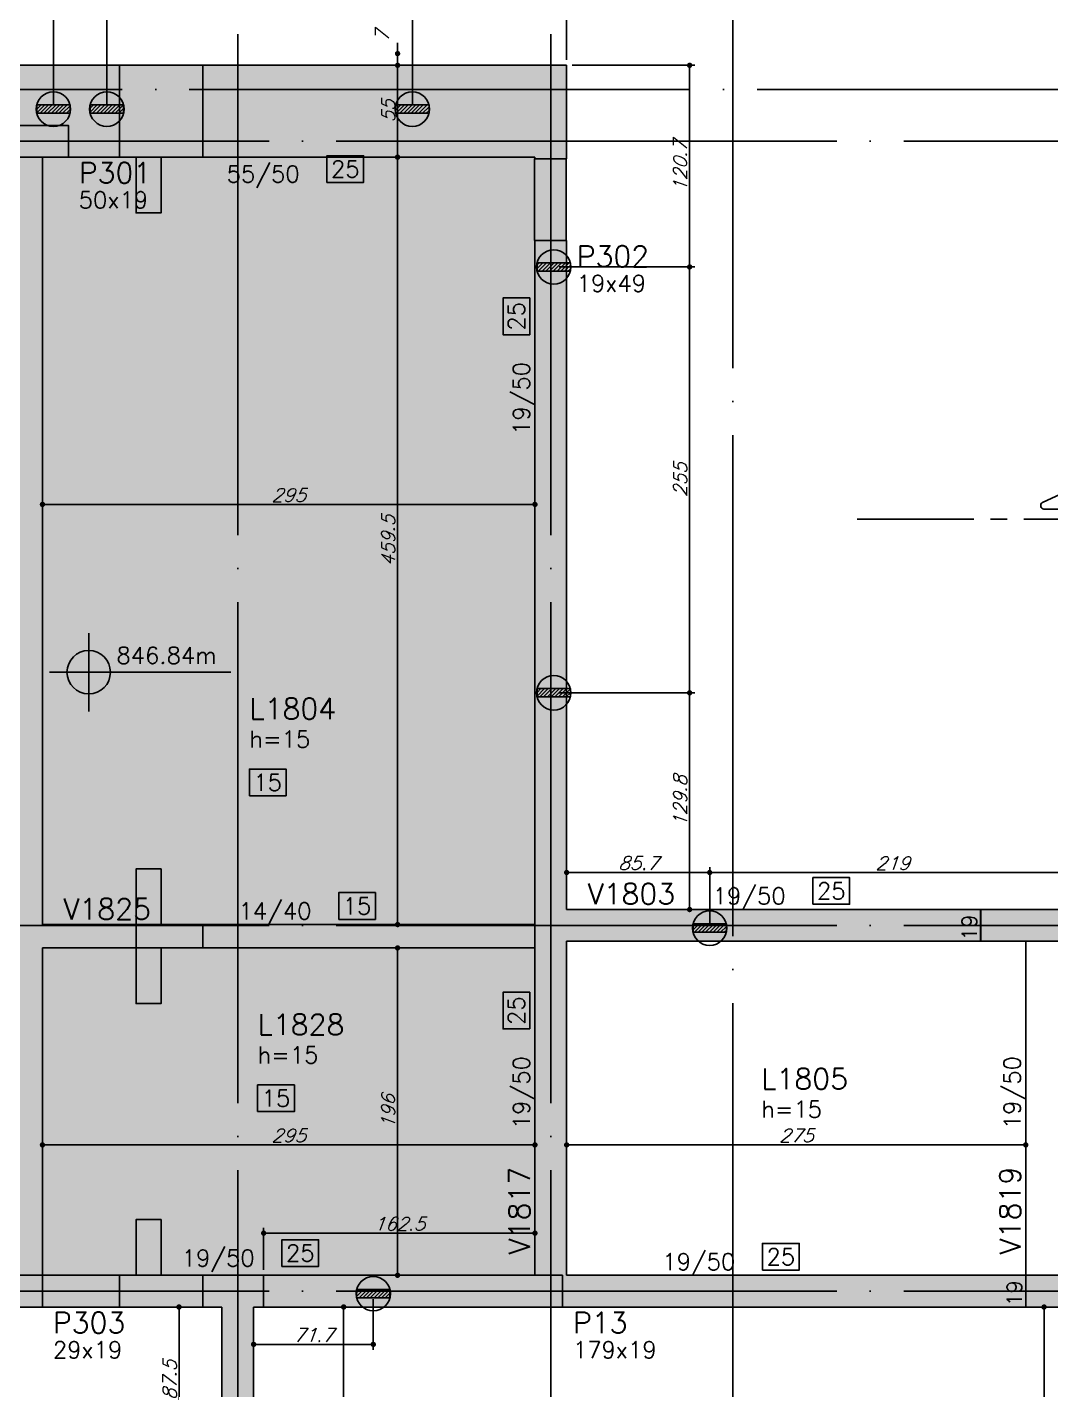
# Model space of a CAD drawing. Header units: millimetres. Extents: x -2404 to 6316, y -1750 to 2455.
# Drawn here: x -632 to -19, y 596 to 1412 of the extents above; entities that cross this region are included whole.
import ezdxf
from ezdxf.enums import TextEntityAlignment as Align

# ---------------------------------------------------------------- set-up
doc = ezdxf.new("R2010")
doc.units = ezdxf.units.MM
doc.header["$LTSCALE"] = 50
doc.linetypes.add('EIXO', pattern=[6.8, 6, -0.4, 0, -0.4])
for name, color, linetype in [('242', 3, 'Continuous'), ('F-ARM', 6, 'Continuous'), ('F-CORTE', 4, 'Continuous'), ('F-CORTE-INDICAÇÃO', 4, 'Continuous'), ('F-COTAS', 106, 'Continuous'), ('F-COTAS ANCORAGEM', 106, 'Continuous'), ('F-DESNIVEL-1', 254, 'Continuous'), ('F-EIXO', 12, 'EIXO'), ('F-LAJES-DIM', 2, 'Continuous'), ('F-LAJES-NOME', 4, 'Continuous'), ('F-NÍVEL-PLANTA', 2, 'Continuous'), ('F-PILARES-DIM', 172, 'Continuous'), ('F-PILARES-M', 170, 'Continuous'), ('F-PILARES-NOME', 170, 'Continuous'), ('F-SOLIDO-CORTE', 71, 'Continuous'), ('F-TEXTO', 6, 'Continuous'), ('F-VIGAS', 3, 'Continuous'), ('F-VIGAS-DIM', 2, 'Continuous'), ('F-VIGAS-NOME', 4, 'Continuous')]:
    doc.layers.add(name, color=color, linetype=linetype)
doc.layers.add('F-DESNIVEL-2', color=7, linetype='Continuous', true_color=0xffd1e8)
doc.styles.add('CP-TEXT-INCL', font='romans.shx', dxfattribs={"oblique": 20})
doc.styles.add('MCP', font='romans.shx')
doc.styles.add('ROMANS', font='romans.shx')
doc.dimstyles.new('CP-COTAS-50', dxfattribs={"dimscale": 0.64, "dimtxt": 12.5, "dimasz": 5, "dimexe": 5, "dimexo": 5, "dimgap": 2.5, "dimtad": 1, "dimdec": 1, "dimdsep": 46, "dimtxsty": 'CP-TEXT-INCL', "dimblk1": 'DOT', "dimblk2": 'DOT', "dimsah": 1, "dimcen": 9, "dimclrd": 256, "dimclre": 256, "dimclrt": 256, "dimadec": 0, "dimazin": 0, "dimtfac": 1, "dimtdec": 1, "dimtmove": 2, "dimatfit": 3, "dimldrblk": 'DOT', "dimfxl": 0, "dimtolj": 1, "dimarcsym": 0})

# ---------------------------------------------------------------- blocks, each defined once
blk = doc.blocks.new('*U16')
at = {"layer": 'F-EIXO'}
blk.add_line((0, 0), (4857.5, 0), dxfattribs=at)
at = {"layer": 'F-TEXTO', "style": 'ROMANS'}
blk.add_attdef('EIXO', text='', height=17.5, dxfattribs=at).set_placement((-28.21, 0), align=Align.MIDDLE_CENTER)
blk = doc.blocks.new('*U17')
at = {"layer": 'F-EIXO'}
blk.add_line((0, 0), (4945.5, 0), dxfattribs=at)
at = {"layer": 'F-TEXTO', "style": 'ROMANS'}
blk.add_attdef('EIXO', text='', height=17.5, dxfattribs=at).set_placement((-28.21, 0), align=Align.MIDDLE_CENTER)
blk = doc.blocks.new('*U18')
at = {"layer": 'F-EIXO'}
blk.add_line((0, 0), (0, -2479.78), dxfattribs=at)
at = {"layer": 'F-TEXTO', "style": 'ROMANS'}
blk.add_attdef('EIXO', text='', height=17.5, rotation=360, dxfattribs=at).set_placement((0, 28.21), align=Align.MIDDLE_CENTER)
blk = doc.blocks.new('*U20')
at = {"layer": 'F-EIXO'}
blk.add_line((0, 0), (0, -2579.78), dxfattribs=at)
at = {"layer": 'F-TEXTO', "style": 'ROMANS'}
blk.add_attdef('EIXO', text='', height=17.5, rotation=360, dxfattribs=at).set_placement((0, 28.21), align=Align.MIDDLE_CENTER)
blk = doc.blocks.new('*U12')
at = {"layer": 'F-LAJES-DIM', "color": 1}
blk.add_lwpolyline([(0, 0), (22, 0), (22, 16), (0, 16)], close=True, dxfattribs=at)
at = {"layer": 'F-LAJES-DIM', "style": 'MCP'}
blk.add_attdef('DIM', text='', height=10, dxfattribs=at).set_placement((11, 8), align=Align.MIDDLE_CENTER)
blk = doc.blocks.new('*U5')
at = {"layer": 'F-VIGAS-DIM', "color": 1}
blk.add_lwpolyline([(0, 0), (22, 0), (22, 16), (0, 16)], close=True, dxfattribs=at)
at = {"layer": 'F-VIGAS-DIM', "style": 'MCP'}
blk.add_attdef('DIM', text='', height=10, dxfattribs=at).set_placement((11, 8), align=Align.MIDDLE_CENTER)
blk = doc.blocks.new('Nível - Planta')
at = {"layer": 'F-NÍVEL-PLANTA'}
h = blk.add_hatch(color=71, dxfattribs=at)
h.paths.add_polyline_path([(0, 0), (0, 0.26, 0.414214), (-0.26, 0)])
h.paths.add_polyline_path([(0.26, 0), (0, 0), (0, -0.26, 0.414214)])
for p, q in [((0, -0.469), (0, 0.469)), ((-0.469, 0), (1.704, 0))]:
    blk.add_line(p, q, dxfattribs=at)
blk.add_circle((0, 0), 0.26, dxfattribs=at)
at = {"layer": 'F-TEXTO', "color": 3, "style": 'MCP'}
blk.add_attdef('NÍVEL', (0.333, 0.102), '', height=0.2, dxfattribs=at)
blk = doc.blocks.new('*U8')
at = {"layer": 'F-CORTE-INDICAÇÃO'}
for p, q in [((70, 0), (0, 0)), ((80, 0), (90, 0)), ((100, 0), (170, 0))]:
    blk.add_line(p, q, dxfattribs=at)
blk.add_lwpolyline([(112, 6, -0.802585), (111.15, 9.81), (140, 23.26), (168.85, 9.81, -0.802585), (168, 6)], format="xyb", close=True, dxfattribs=at)
at = {"layer": 'F-CORTE-INDICAÇÃO', "style": 'ROMANS'}
blk.add_attdef('CORTE', text='', height=15, dxfattribs=at).set_placement((140, 35.76), align=Align.MIDDLE_CENTER)
at = {"layer": 'F-CORTE-INDICAÇÃO', "color": 2, "style": 'ROMANS'}
blk.add_attdef('FOLHA', text='', height=12, dxfattribs=at).set_placement((140, -10), align=Align.MIDDLE_CENTER)
blk = doc.blocks.new('_DOT')
at = {"color": 0, "linetype": 'ByBlock'}
blk.add_line((-0.5, 0), (-1, 0), dxfattribs=at)
at = {"color": 0, "linetype": 'ByBlock', "const_width": 0.5}
blk.add_lwpolyline([(-0.25, 0, 1), (0.25, 0, 1)], format="xyb", close=True, dxfattribs=at)
blk = doc.blocks.new('*D74')
at = {"layer": 'DEFPOINTS', "color": 0, "transparency": 16777216}
for p in [(-623, 742.56), (-328, 742.56), (-328, 742.56)]:
    blk.add_point(p, dxfattribs=at)
at = {"layer": 'F-COTAS', "lineweight": -2, "transparency": 16777216}
blk.add_line((-619.8, 742.56), (-331.2, 742.56), dxfattribs=at)
at = {"layer": 'F-COTAS', "lineweight": -2, "transparency": 16777216, "xscale": 3.2, "yscale": 3.2, "zscale": 3.2, "rotation": 180}
blk.add_blockref('_DOT', (-623, 742.56), dxfattribs=at)
at = {"layer": 'F-COTAS', "lineweight": -2, "transparency": 16777216, "xscale": 3.2, "yscale": 3.2, "zscale": 3.2}
blk.add_blockref('_DOT', (-328, 742.56), dxfattribs=at)
at = {"layer": 'F-COTAS', "transparency": 16777216, "insert": (-475.5, 748.16), "char_height": 8, "attachment_point": 5, "style": 'CP-TEXT-INCL'}
blk.add_mtext('\\A1;295', dxfattribs=at)
blk = doc.blocks.new('*D75')
at = {"layer": 'DEFPOINTS', "color": 0, "transparency": 16777216}
for p in [(-309, 742.56), (-34, 742.56), (-34, 742.56)]:
    blk.add_point(p, dxfattribs=at)
at = {"layer": 'F-COTAS', "lineweight": -2, "transparency": 16777216}
blk.add_line((-305.8, 742.56), (-37.2, 742.56), dxfattribs=at)
at = {"layer": 'F-COTAS', "lineweight": -2, "transparency": 16777216, "xscale": 3.2, "yscale": 3.2, "zscale": 3.2, "rotation": 180}
blk.add_blockref('_DOT', (-309, 742.56), dxfattribs=at)
at = {"layer": 'F-COTAS', "lineweight": -2, "transparency": 16777216, "xscale": 3.2, "yscale": 3.2, "zscale": 3.2}
blk.add_blockref('_DOT', (-34, 742.56), dxfattribs=at)
at = {"layer": 'F-COTAS', "transparency": 16777216, "insert": (-171.5, 748.16), "char_height": 8, "attachment_point": 5, "style": 'CP-TEXT-INCL'}
blk.add_mtext('\\A1;275', dxfattribs=at)
blk = doc.blocks.new('*D81')
at = {"layer": 'DEFPOINTS', "color": 0, "transparency": 16777216}
for p in [(-623, 1126.09), (-328, 1126.09), (-328, 1126.09)]:
    blk.add_point(p, dxfattribs=at)
at = {"layer": 'F-COTAS', "lineweight": -2, "transparency": 16777216}
blk.add_line((-619.8, 1126.09), (-331.2, 1126.09), dxfattribs=at)
at = {"layer": 'F-COTAS', "lineweight": -2, "transparency": 16777216, "xscale": 3.2, "yscale": 3.2, "zscale": 3.2, "rotation": 180}
blk.add_blockref('_DOT', (-623, 1126.09), dxfattribs=at)
at = {"layer": 'F-COTAS', "lineweight": -2, "transparency": 16777216, "xscale": 3.2, "yscale": 3.2, "zscale": 3.2}
blk.add_blockref('_DOT', (-328, 1126.09), dxfattribs=at)
at = {"layer": 'F-COTAS', "transparency": 16777216, "insert": (-475.5, 1131.69), "char_height": 8, "attachment_point": 5, "style": 'CP-TEXT-INCL'}
blk.add_mtext('\\A1;295', dxfattribs=at)
blk = doc.blocks.new('*D82')
at = {"layer": 'DEFPOINTS', "color": 0, "transparency": 16777216}
for p in [(-410.28, 860.5), (-410.28, 860.5), (-410.28, 664.5)]:
    blk.add_point(p, dxfattribs=at)
at = {"layer": 'F-COTAS', "lineweight": -2, "transparency": 16777216}
blk.add_line((-410.28, 667.7), (-410.28, 857.3), dxfattribs=at)
at = {"layer": 'F-COTAS', "lineweight": -2, "transparency": 16777216, "xscale": 3.2, "yscale": 3.2, "zscale": 3.2}
for p, rotation in [((-410.28, 860.5), 90), ((-410.28, 664.5), 270)]:
    blk.add_blockref('_DOT', p, dxfattribs=dict(at, rotation=rotation))
at = {"layer": 'F-COTAS', "transparency": 16777216, "insert": (-415.88, 762.5), "char_height": 8, "attachment_point": 5, "rotation": 90, "style": 'CP-TEXT-INCL'}
blk.add_mtext('\\A1;196', dxfattribs=at)
blk = doc.blocks.new('*D83')
at = {"layer": 'DEFPOINTS', "color": 0, "transparency": 16777216}
for p in [(-410.28, 1334), (-410.28, 1334), (-410.28, 874.5)]:
    blk.add_point(p, dxfattribs=at)
at = {"layer": 'F-COTAS', "lineweight": -2, "transparency": 16777216}
blk.add_line((-410.28, 877.7), (-410.28, 1330.8), dxfattribs=at)
at = {"layer": 'F-COTAS', "lineweight": -2, "transparency": 16777216, "xscale": 3.2, "yscale": 3.2, "zscale": 3.2}
for p, rotation in [((-410.28, 1334), 90), ((-410.28, 874.5), 270)]:
    blk.add_blockref('_DOT', p, dxfattribs=dict(at, rotation=rotation))
at = {"layer": 'F-COTAS', "transparency": 16777216, "insert": (-415.88, 1104.25), "char_height": 8, "attachment_point": 5, "rotation": 90, "style": 'CP-TEXT-INCL'}
blk.add_mtext('\\A1;459.5', dxfattribs=at)
blk = doc.blocks.new('*D84')
at = {"layer": 'DEFPOINTS', "color": 0, "transparency": 16777216}
for p in [(-410.28, 1389), (-410.28, 1389), (-410.28, 1334)]:
    blk.add_point(p, dxfattribs=at)
at = {"layer": 'F-COTAS', "lineweight": -2, "transparency": 16777216}
blk.add_line((-410.28, 1337.2), (-410.28, 1385.8), dxfattribs=at)
at = {"layer": 'F-COTAS', "lineweight": -2, "transparency": 16777216, "xscale": 3.2, "yscale": 3.2, "zscale": 3.2}
for p, rotation in [((-410.28, 1389), 90), ((-410.28, 1334), 270)]:
    blk.add_blockref('_DOT', p, dxfattribs=dict(at, rotation=rotation))
at = {"layer": 'F-COTAS', "transparency": 16777216, "insert": (-415.88, 1361.5), "char_height": 8, "attachment_point": 5, "rotation": 90, "style": 'CP-TEXT-INCL'}
blk.add_mtext('\\A1;55', dxfattribs=at)
blk = doc.blocks.new('*D85')
at = {"layer": 'DEFPOINTS', "color": 0, "transparency": 16777216}
for p in [(-410.28, 1396), (-410.28, 1396), (-410.28, 1389)]:
    blk.add_point(p, dxfattribs=at)
at = {"layer": 'F-COTAS', "lineweight": -2, "transparency": 16777216}
for p, q in [((-410.28, 1399.2), (-410.28, 1402.4)), ((-410.28, 1389), (-410.28, 1396)), ((-410.28, 1385.8), (-410.28, 1382.6))]:
    blk.add_line(p, q, dxfattribs=at)
at = {"layer": 'F-COTAS', "lineweight": -2, "transparency": 16777216, "xscale": 3.2, "yscale": 3.2, "zscale": 3.2}
for p, rotation in [((-410.28, 1396), 270), ((-410.28, 1389), 90)]:
    blk.add_blockref('_DOT', p, dxfattribs=dict(at, rotation=rotation))
at = {"layer": 'F-COTAS', "transparency": 16777216, "insert": (-419.52, 1406.46), "char_height": 8, "attachment_point": 5, "rotation": 90, "style": 'CP-TEXT-INCL'}
blk.add_mtext('\\A1;7', dxfattribs=at)
blk = doc.blocks.new('*D132')
at = {"layer": 'DEFPOINTS', "color": 0, "transparency": 16777216}
for p in [(-23.04, 645.5), (-23.04, 645.5), (-23.04, 493.5)]:
    blk.add_point(p, dxfattribs=at)
at = {"layer": 'F-COTAS', "lineweight": -2, "transparency": 16777216}
blk.add_line((-23.04, 496.7), (-23.04, 642.3), dxfattribs=at)
at = {"layer": 'F-COTAS', "lineweight": -2, "transparency": 16777216, "xscale": 3.2, "yscale": 3.2, "zscale": 3.2}
for p, rotation in [((-23.04, 645.5), 90), ((-23.04, 493.5), 270)]:
    blk.add_blockref('_DOT', p, dxfattribs=dict(at, rotation=rotation))
at = {"layer": 'F-COTAS', "transparency": 16777216, "insert": (-28.64, 569.5), "char_height": 8, "attachment_point": 5, "rotation": 90, "style": 'CP-TEXT-INCL'}
blk.add_mtext('\\A1;152', dxfattribs=at)
blk = doc.blocks.new('*D138')
at = {"layer": 'DEFPOINTS', "color": 0, "transparency": 16777216}
for p in [(2835, 864.5), (-1650, -579), (2835, -715.16)]:
    blk.add_point(p, dxfattribs=at)
at = {"layer": 'F-COTAS', "lineweight": -2, "transparency": 16777216}
for p, q in [((2835, 861.3), (2835, -718.36)), ((-1650, -582.2), (-1650, -718.36)), ((-1646.8, -715.16), (2831.8, -715.16))]:
    blk.add_line(p, q, dxfattribs=at)
at = {"layer": 'F-COTAS', "lineweight": -2, "transparency": 16777216, "xscale": 3.2, "yscale": 3.2, "zscale": 3.2, "rotation": 180}
blk.add_blockref('_DOT', (-1650, -715.16), dxfattribs=at)
at = {"layer": 'F-COTAS', "lineweight": -2, "transparency": 16777216, "xscale": 3.2, "yscale": 3.2, "zscale": 3.2}
blk.add_blockref('_DOT', (2835, -715.16), dxfattribs=at)
at = {"layer": 'F-COTAS', "transparency": 16777216, "insert": (592.5, -709.56), "char_height": 8, "attachment_point": 5, "style": 'CP-TEXT-INCL'}
blk.add_mtext('\\A1;4485', dxfattribs=at)
blk = doc.blocks.new('*D181')
at = {"layer": 'DEFPOINTS', "color": 0, "transparency": 16777216}
for p in [(-893.5, 1738.65), (2835, 1624.5), (-893.5, 1389)]:
    blk.add_point(p, dxfattribs=at)
at = {"layer": 'F-COTAS', "lineweight": -2, "transparency": 16777216}
for p, q in [((-893.5, 1392.2), (-893.5, 1741.85)), ((2831.8, 1738.65), (-890.3, 1738.65)), ((2835, 1627.7), (2835, 1741.85))]:
    blk.add_line(p, q, dxfattribs=at)
at = {"layer": 'F-COTAS', "lineweight": -2, "transparency": 16777216, "xscale": 3.2, "yscale": 3.2, "zscale": 3.2, "rotation": 180}
blk.add_blockref('_DOT', (-893.5, 1738.65), dxfattribs=at)
at = {"layer": 'F-COTAS', "lineweight": -2, "transparency": 16777216, "xscale": 3.2, "yscale": 3.2, "zscale": 3.2}
blk.add_blockref('_DOT', (2835, 1738.65), dxfattribs=at)
at = {"layer": 'F-COTAS', "transparency": 16777216, "insert": (970.75, 1744.25), "char_height": 8, "attachment_point": 5, "style": 'CP-TEXT-INCL'}
blk.add_mtext('\\A1;3728.5', dxfattribs=at)
blk = doc.blocks.new('*D241')
at = {"layer": 'DEFPOINTS', "color": 0, "transparency": 16777216}
for p in [(-328, 689.72), (-328, 678.94), (-490.5, 664.5)]:
    blk.add_point(p, dxfattribs=at)
at = {"layer": 'F-COTAS', "lineweight": -2, "transparency": 16777216}
for p, q in [((-490.5, 667.7), (-490.5, 692.92)), ((-487.3, 689.72), (-331.2, 689.72)), ((-328, 682.14), (-328, 692.92))]:
    blk.add_line(p, q, dxfattribs=at)
at = {"layer": 'F-COTAS', "lineweight": -2, "transparency": 16777216, "xscale": 3.2, "yscale": 3.2, "zscale": 3.2, "rotation": 180}
blk.add_blockref('_DOT', (-490.5, 689.72), dxfattribs=at)
at = {"layer": 'F-COTAS', "lineweight": -2, "transparency": 16777216, "xscale": 3.2, "yscale": 3.2, "zscale": 3.2}
blk.add_blockref('_DOT', (-328, 689.72), dxfattribs=at)
at = {"layer": 'F-COTAS', "transparency": 16777216, "insert": (-409.25, 695.32), "char_height": 8, "attachment_point": 5, "style": 'CP-TEXT-INCL'}
blk.add_mtext('\\A1;162.5', dxfattribs=at)
blk = doc.blocks.new('*D266')
at = {"layer": 'DEFPOINTS', "color": 0, "transparency": 16777216}
for p in [(-444.05, 645.5), (-442.58, 645.5), (-444.05, 213.5)]:
    blk.add_point(p, dxfattribs=at)
at = {"layer": 'F-COTAS', "lineweight": -2, "transparency": 16777216}
for p, q in [((-440.85, 645.5), (-439.38, 645.5)), ((-442.58, 216.7), (-442.58, 642.3)), ((-440.85, 213.5), (-439.38, 213.5))]:
    blk.add_line(p, q, dxfattribs=at)
at = {"layer": 'F-COTAS', "lineweight": -2, "transparency": 16777216, "xscale": 3.2, "yscale": 3.2, "zscale": 3.2}
for p, rotation in [((-442.58, 645.5), 90), ((-442.58, 213.5), 270)]:
    blk.add_blockref('_DOT', p, dxfattribs=dict(at, rotation=rotation))
at = {"layer": 'F-COTAS', "transparency": 16777216, "insert": (-448.18, 429.5), "char_height": 8, "attachment_point": 5, "rotation": 90, "style": 'CP-TEXT-INCL'}
blk.add_mtext('\\A1;432', dxfattribs=at)
blk = doc.blocks.new('PONTO ANCORAGEM_EST')
at = {"layer": 'F-ARM'}
h = blk.add_hatch(dxfattribs=at)
h.set_pattern_fill('ANSI31', color=2, scale=0.5)
h.paths.add_polyline_path([(-1159.55, 5937.09), (-1179.55, 5937.09), (-1179.55, 5932.09), (-1159.55, 5932.09)])
at = {"layer": 'F-ARM', "color": 3, "elevation": 0}
blk.add_lwpolyline([(-1179.55, 5932.09), (-1159.55, 5932.09), (-1159.55, 5937.09), (-1179.55, 5937.09)], close=True, dxfattribs=at)
at = {"layer": 'F-ARM', "color": 3}
blk.add_circle((-1169.55, 5934.59, 0), 10.31, dxfattribs=at)
blk = doc.blocks.new('*D336')
at = {"layer": 'DEFPOINTS', "color": 0, "transparency": 16777216}
for p in [(-223.32, 905.66), (-223.32, 872.36), (-4.32, 872.36)]:
    blk.add_point(p, dxfattribs=at)
at = {"layer": 'F-COTAS ANCORAGEM', "lineweight": -2, "transparency": 16777216}
for p, q in [((-223.32, 875.56), (-223.32, 908.86)), ((-7.52, 905.66), (-220.12, 905.66)), ((-4.32, 875.56), (-4.32, 908.86))]:
    blk.add_line(p, q, dxfattribs=at)
at = {"layer": 'F-COTAS ANCORAGEM', "lineweight": -2, "transparency": 16777216, "xscale": 3.2, "yscale": 3.2, "zscale": 3.2, "rotation": 180}
blk.add_blockref('_DOT', (-223.32, 905.66), dxfattribs=at)
at = {"layer": 'F-COTAS ANCORAGEM', "lineweight": -2, "transparency": 16777216, "xscale": 3.2, "yscale": 3.2, "zscale": 3.2}
blk.add_blockref('_DOT', (-4.32, 905.66), dxfattribs=at)
at = {"layer": 'F-COTAS ANCORAGEM', "transparency": 16777216, "insert": (-113.82, 911.26), "char_height": 8, "attachment_point": 5, "style": 'CP-TEXT-INCL'}
blk.add_mtext('\\A1;219', dxfattribs=at)
blk = doc.blocks.new('*D337')
at = {"layer": 'DEFPOINTS', "color": 0, "transparency": 16777216}
for p in [(-309, 910.58), (-309, 905.66), (-223.32, 872.36)]:
    blk.add_point(p, dxfattribs=at)
at = {"layer": 'F-COTAS ANCORAGEM', "lineweight": -2, "transparency": 16777216}
for p, q in [((-309, 907.38), (-309, 902.46)), ((-226.52, 905.66), (-305.8, 905.66)), ((-223.32, 875.56), (-223.32, 908.86))]:
    blk.add_line(p, q, dxfattribs=at)
at = {"layer": 'F-COTAS ANCORAGEM', "lineweight": -2, "transparency": 16777216, "xscale": 3.2, "yscale": 3.2, "zscale": 3.2, "rotation": 180}
blk.add_blockref('_DOT', (-309, 905.66), dxfattribs=at)
at = {"layer": 'F-COTAS ANCORAGEM', "lineweight": -2, "transparency": 16777216, "xscale": 3.2, "yscale": 3.2, "zscale": 3.2}
blk.add_blockref('_DOT', (-223.32, 905.66), dxfattribs=at)
at = {"layer": 'F-COTAS ANCORAGEM', "transparency": 16777216, "insert": (-266.16, 911.26), "char_height": 8, "attachment_point": 5, "style": 'CP-TEXT-INCL'}
blk.add_mtext('\\A1;85.7', dxfattribs=at)
blk = doc.blocks.new('*D338')
at = {"layer": 'DEFPOINTS', "color": 0, "transparency": 16777216}
for p in [(-316.76, 1013.27), (-235.34, 1013.27), (-299.09, 883.5)]:
    blk.add_point(p, dxfattribs=at)
at = {"layer": 'F-COTAS ANCORAGEM', "lineweight": -2, "transparency": 16777216}
for p, q in [((-313.56, 1013.27), (-232.14, 1013.27)), ((-235.34, 886.7), (-235.34, 1010.07)), ((-295.89, 883.5), (-232.14, 883.5))]:
    blk.add_line(p, q, dxfattribs=at)
at = {"layer": 'F-COTAS ANCORAGEM', "lineweight": -2, "transparency": 16777216, "xscale": 3.2, "yscale": 3.2, "zscale": 3.2}
for p, rotation in [((-235.34, 1013.27), 90), ((-235.34, 883.5), 270)]:
    blk.add_blockref('_DOT', p, dxfattribs=dict(at, rotation=rotation))
at = {"layer": 'F-COTAS ANCORAGEM', "transparency": 16777216, "insert": (-240.94, 948.39), "char_height": 8, "attachment_point": 5, "rotation": 90, "style": 'CP-TEXT-INCL'}
blk.add_mtext('\\A1;129.8', dxfattribs=at)
blk = doc.blocks.new('*D339')
at = {"layer": 'DEFPOINTS', "color": 0, "transparency": 16777216}
for p in [(-316.76, 1268.27), (-235.34, 1268.27), (-316.76, 1013.27)]:
    blk.add_point(p, dxfattribs=at)
at = {"layer": 'F-COTAS ANCORAGEM', "lineweight": -2, "transparency": 16777216}
for p, q in [((-313.56, 1268.27), (-232.14, 1268.27)), ((-235.34, 1016.47), (-235.34, 1265.07)), ((-313.56, 1013.27), (-232.14, 1013.27))]:
    blk.add_line(p, q, dxfattribs=at)
at = {"layer": 'F-COTAS ANCORAGEM', "lineweight": -2, "transparency": 16777216, "xscale": 3.2, "yscale": 3.2, "zscale": 3.2}
for p, rotation in [((-235.34, 1268.27), 90), ((-235.34, 1013.27), 270)]:
    blk.add_blockref('_DOT', p, dxfattribs=dict(at, rotation=rotation))
at = {"layer": 'F-COTAS ANCORAGEM', "transparency": 16777216, "insert": (-240.94, 1140.77), "char_height": 8, "attachment_point": 5, "rotation": 90, "style": 'CP-TEXT-INCL'}
blk.add_mtext('\\A1;255', dxfattribs=at)
blk = doc.blocks.new('*D340')
at = {"layer": 'DEFPOINTS', "color": 0, "transparency": 16777216}
for p in [(-309, 1389), (-235.34, 1389), (-316.76, 1268.27)]:
    blk.add_point(p, dxfattribs=at)
at = {"layer": 'F-COTAS ANCORAGEM', "lineweight": -2, "transparency": 16777216}
for p, q in [((-305.8, 1389), (-232.14, 1389)), ((-235.34, 1271.47), (-235.34, 1385.8)), ((-313.56, 1268.27), (-232.14, 1268.27))]:
    blk.add_line(p, q, dxfattribs=at)
at = {"layer": 'F-COTAS ANCORAGEM', "lineweight": -2, "transparency": 16777216, "xscale": 3.2, "yscale": 3.2, "zscale": 3.2}
for p, rotation in [((-235.34, 1389), 90), ((-235.34, 1268.27), 270)]:
    blk.add_blockref('_DOT', p, dxfattribs=dict(at, rotation=rotation))
at = {"layer": 'F-COTAS ANCORAGEM', "transparency": 16777216, "insert": (-240.94, 1328.64), "char_height": 8, "attachment_point": 5, "rotation": 90, "style": 'CP-TEXT-INCL'}
blk.add_mtext('\\A1;120.7', dxfattribs=at)
blk = doc.blocks.new('*D341')
at = {"layer": 'DEFPOINTS', "color": 0, "transparency": 16777216}
for p in [(-401.43, 1444.43), (-309, 1389), (-401.43, 1362.76)]:
    blk.add_point(p, dxfattribs=at)
at = {"layer": 'F-COTAS ANCORAGEM', "lineweight": -2, "transparency": 16777216}
for p, q in [((-401.43, 1365.96), (-401.43, 1447.63)), ((-312.2, 1444.43), (-398.23, 1444.43)), ((-309, 1392.2), (-309, 1447.63))]:
    blk.add_line(p, q, dxfattribs=at)
at = {"layer": 'F-COTAS ANCORAGEM', "lineweight": -2, "transparency": 16777216, "xscale": 3.2, "yscale": 3.2, "zscale": 3.2, "rotation": 180}
blk.add_blockref('_DOT', (-401.43, 1444.43), dxfattribs=at)
at = {"layer": 'F-COTAS ANCORAGEM', "lineweight": -2, "transparency": 16777216, "xscale": 3.2, "yscale": 3.2, "zscale": 3.2}
blk.add_blockref('_DOT', (-309, 1444.43), dxfattribs=at)
at = {"layer": 'F-COTAS ANCORAGEM', "transparency": 16777216, "insert": (-355.22, 1450.03), "char_height": 8, "attachment_point": 5, "style": 'CP-TEXT-INCL'}
blk.add_mtext('\\A1;92.4', dxfattribs=at)
blk = doc.blocks.new('*D342')
at = {"layer": 'DEFPOINTS', "color": 0, "transparency": 16777216}
for p in [(-584.43, 1444.43), (-584.43, 1362.76), (-401.43, 1362.76)]:
    blk.add_point(p, dxfattribs=at)
at = {"layer": 'F-COTAS ANCORAGEM', "lineweight": -2, "transparency": 16777216}
for p, q in [((-584.43, 1365.96), (-584.43, 1447.63)), ((-404.63, 1444.43), (-581.23, 1444.43)), ((-401.43, 1365.96), (-401.43, 1447.63))]:
    blk.add_line(p, q, dxfattribs=at)
at = {"layer": 'F-COTAS ANCORAGEM', "lineweight": -2, "transparency": 16777216, "xscale": 3.2, "yscale": 3.2, "zscale": 3.2, "rotation": 180}
blk.add_blockref('_DOT', (-584.43, 1444.43), dxfattribs=at)
at = {"layer": 'F-COTAS ANCORAGEM', "lineweight": -2, "transparency": 16777216, "xscale": 3.2, "yscale": 3.2, "zscale": 3.2}
blk.add_blockref('_DOT', (-401.43, 1444.43), dxfattribs=at)
at = {"layer": 'F-COTAS ANCORAGEM', "transparency": 16777216, "insert": (-492.93, 1450.03), "char_height": 8, "attachment_point": 5, "style": 'CP-TEXT-INCL'}
blk.add_mtext('\\A1;183', dxfattribs=at)
blk = doc.blocks.new('*D343')
at = {"layer": 'DEFPOINTS', "color": 0, "transparency": 16777216}
for p in [(-616.43, 1444.43), (-616.43, 1362.76), (-584.43, 1362.76)]:
    blk.add_point(p, dxfattribs=at)
at = {"layer": 'F-COTAS ANCORAGEM', "lineweight": -2, "transparency": 16777216}
for p, q in [((-616.43, 1365.96), (-616.43, 1447.63)), ((-587.63, 1444.43), (-613.23, 1444.43)), ((-584.43, 1365.96), (-584.43, 1447.63))]:
    blk.add_line(p, q, dxfattribs=at)
at = {"layer": 'F-COTAS ANCORAGEM', "lineweight": -2, "transparency": 16777216, "xscale": 3.2, "yscale": 3.2, "zscale": 3.2, "rotation": 180}
blk.add_blockref('_DOT', (-616.43, 1444.43), dxfattribs=at)
at = {"layer": 'F-COTAS ANCORAGEM', "lineweight": -2, "transparency": 16777216, "xscale": 3.2, "yscale": 3.2, "zscale": 3.2}
blk.add_blockref('_DOT', (-584.43, 1444.43), dxfattribs=at)
at = {"layer": 'F-COTAS ANCORAGEM', "transparency": 16777216, "insert": (-600.43, 1450.03), "char_height": 8, "attachment_point": 5, "style": 'CP-TEXT-INCL'}
blk.add_mtext('\\A1;32', dxfattribs=at)
blk = doc.blocks.new('*D344')
at = {"layer": 'DEFPOINTS', "color": 0, "transparency": 16777216}
for p in [(-783.43, 1444.43), (-783.43, 1362.76), (-616.43, 1362.76)]:
    blk.add_point(p, dxfattribs=at)
at = {"layer": 'F-COTAS ANCORAGEM', "lineweight": -2, "transparency": 16777216}
for p, q in [((-783.43, 1365.96), (-783.43, 1447.63)), ((-619.63, 1444.43), (-780.23, 1444.43)), ((-616.43, 1365.96), (-616.43, 1447.63))]:
    blk.add_line(p, q, dxfattribs=at)
at = {"layer": 'F-COTAS ANCORAGEM', "lineweight": -2, "transparency": 16777216, "xscale": 3.2, "yscale": 3.2, "zscale": 3.2, "rotation": 180}
blk.add_blockref('_DOT', (-783.43, 1444.43), dxfattribs=at)
at = {"layer": 'F-COTAS ANCORAGEM', "lineweight": -2, "transparency": 16777216, "xscale": 3.2, "yscale": 3.2, "zscale": 3.2}
blk.add_blockref('_DOT', (-616.43, 1444.43), dxfattribs=at)
at = {"layer": 'F-COTAS ANCORAGEM', "transparency": 16777216, "insert": (-699.93, 1450.03), "char_height": 8, "attachment_point": 5, "style": 'CP-TEXT-INCL'}
blk.add_mtext('\\A1;167', dxfattribs=at)
blk = doc.blocks.new('*D353')
at = {"layer": 'DEFPOINTS', "color": 0, "transparency": 16777216}
for p in [(-424.83, 653.5), (-496.5, 632.09), (-496.5, 623.14)]:
    blk.add_point(p, dxfattribs=at)
at = {"layer": 'F-COTAS ANCORAGEM', "lineweight": -2, "transparency": 16777216}
for p, q in [((-424.83, 650.3), (-424.83, 619.94)), ((-496.5, 628.89), (-496.5, 619.94)), ((-428.03, 623.14), (-493.3, 623.14))]:
    blk.add_line(p, q, dxfattribs=at)
at = {"layer": 'F-COTAS ANCORAGEM', "lineweight": -2, "transparency": 16777216, "xscale": 3.2, "yscale": 3.2, "zscale": 3.2, "rotation": 180}
blk.add_blockref('_DOT', (-496.5, 623.14), dxfattribs=at)
at = {"layer": 'F-COTAS ANCORAGEM', "lineweight": -2, "transparency": 16777216, "xscale": 3.2, "yscale": 3.2, "zscale": 3.2}
blk.add_blockref('_DOT', (-424.83, 623.14), dxfattribs=at)
at = {"layer": 'F-COTAS ANCORAGEM', "transparency": 16777216, "insert": (-460.67, 628.74), "char_height": 8, "attachment_point": 5, "style": 'CP-TEXT-INCL'}
blk.add_mtext('\\A1;71.7', dxfattribs=at)
blk = doc.blocks.new('*D354')
at = {"layer": 'DEFPOINTS', "color": 0, "transparency": 16777216}
for p in [(-526.91, 645.5), (-541.21, 558), (-505.87, 558)]:
    blk.add_point(p, dxfattribs=at)
at = {"layer": 'F-COTAS ANCORAGEM', "lineweight": -2, "transparency": 16777216}
for p, q in [((-530.11, 645.5), (-544.41, 645.5)), ((-541.21, 642.3), (-541.21, 561.2)), ((-509.07, 558), (-544.41, 558))]:
    blk.add_line(p, q, dxfattribs=at)
at = {"layer": 'F-COTAS ANCORAGEM', "lineweight": -2, "transparency": 16777216, "xscale": 3.2, "yscale": 3.2, "zscale": 3.2}
for p, rotation in [((-541.21, 645.5), 90), ((-541.21, 558), 270)]:
    blk.add_blockref('_DOT', p, dxfattribs=dict(at, rotation=rotation))
at = {"layer": 'F-COTAS ANCORAGEM', "transparency": 16777216, "insert": (-546.81, 601.75), "char_height": 8, "attachment_point": 5, "rotation": 90, "style": 'CP-TEXT-INCL'}
blk.add_mtext('\\A1;87.5', dxfattribs=at)

msp = doc.modelspace()

# ---------------------------------------------------------------- hatches: boundary and pattern name
at = {"layer": 'F-DESNIVEL-1', "linetype": 'Continuous'}
msp.add_hatch(color=256, dxfattribs=at).paths.add_polyline_path([(-328.24, 1284.029), (-309.24, 1284.029), (-309.24, 1333.029), (-328.24, 1333.029)], flags=16)
at = {"layer": 'F-DESNIVEL-1'}
for points in [[(-61.1, 864.5), (204, 864.5), (204, 883.5), (-61.1, 883.5)], [(-34, 664.5), (204, 664.5), (204, 645.5), (-34, 645.5)]]:
    msp.add_hatch(color=256, dxfattribs=at).paths.add_polyline_path(points)
at = {"layer": 'F-SOLIDO-CORTE', "linetype": 'Continuous'}
for points in [[(-576.911, 1334), (-566.911, 1334), (-566.911, 1300.65), (-551.911, 1300.65), (-551.911, 1334), (-526.911, 1334), (-526.911, 1389), (-576.911, 1389)], [(-526.911, 860.5), (-526.911, 874.5), (-551.911, 874.5), (-551.911, 907.85), (-566.911, 907.85), (-566.911, 860.5), (-566.911, 827.15), (-551.911, 827.15), (-551.911, 860.5)], [(-576.911, 645.5), (-526.911, 645.5), (-526.911, 664.5), (-551.911, 664.5), (-551.911, 697.85), (-566.911, 697.85), (-566.911, 664.5), (-576.911, 664.5)]]:
    msp.add_hatch(color=256, dxfattribs=at).paths.add_polyline_path(points, flags=16)

# ---------------------------------------------------------------- linework, layer by layer
at = {"layer": '242', "linetype": 'Continuous'}
msp.add_line((-401, 655), (-401, 655), dxfattribs=at)
at = {"layer": 'F-CORTE', "linetype": 'Continuous'}
for points in [[(-551.911, 1300.65), (-551.911, 1334), (-526.911, 1334), (-526.911, 1389), (-576.911, 1389), (-576.911, 1334), (-566.911, 1334), (-566.911, 1300.65)], [(-566.911, 907.85), (-566.911, 860.5), (-566.911, 827.15)], [(-551.911, 827.15), (-551.911, 860.5), (-526.911, 860.5), (-526.911, 874.5), (-551.911, 874.5), (-551.911, 907.85)], [(-566.911, 697.85), (-566.911, 664.5), (-576.911, 664.5), (-576.911, 645.5), (-526.911, 645.5), (-526.911, 664.5), (-551.911, 664.5), (-551.911, 697.85)]]:
    msp.add_lwpolyline(points, dxfattribs=at)
at = {"layer": 'F-DESNIVEL-1'}
for points in [[(-61.1, 864.5), (204, 864.5), (204, 883.5), (-61.1, 883.5)], [(-34, 664.5), (204, 664.5), (204, 645.5), (-34, 645.5)]]:
    msp.add_lwpolyline(points, close=True, dxfattribs=at)
at = {"layer": 'F-DESNIVEL-1', "linetype": 'Continuous'}
for points in [[(-637.5, 1334), (-328, 1334), (-309, 1389)], [(-637.5, 1334), (-309, 1389), (-637.5, 1389)], [(-309, 1389), (-328, 1334), (-309.14, 1333.129)], [(-309, 1389), (-309.14, 1333.129), (-309.14, 1333.029)], [(-309, 1389), (-309.14, 1333.029), (-309, 1333.029)], [(-309.14, 1333.129), (-328, 1334), (-328, 1333.129)], [(-309, 874), (-309.14, 1283.929), (-328, 1283.929)], [(-309, 874), (-328, 1283.929), (-328, 874)], [(-309, 874), (-309, 1284.029), (-309.14, 1284.029)], [(-309, 874), (-309.14, 1284.029), (-309.14, 1283.929)], [(-309, 864.5), (-61.1, 864.5), (-61.1, 883.5)], [(-309, 864.5), (-61.1, 883.5), (-309, 883.5)], [(-309, 864.5), (-309, 883.5), (-309, 864.5)], [(-309, 664.5), (-309, 874), (-328, 874)], [(-309, 664.5), (-328, 874), (-328, 664.5)], [(-309, 874), (-328, 874), (-309, 874)], [(-637.5, 645.5), (-506, 645.5), (-506, 664.5)], [(-637.5, 645.5), (-506, 664.5), (-637.5, 664.5)], [(-506, 645.5), (-318.5, 645.5), (-318.5, 664.5)], [(-506, 645.5), (-318.5, 664.5), (-506, 664.5)], [(-506, 645.5), (-506, 664.5), (-506, 645.5)], [(-309, 664.5), (-328, 664.5), (-309, 664.5)], [(-318.5, 645.5), (-34.1, 645.5), (-34.1, 664.5)], [(-318.5, 645.5), (-34.1, 664.5), (-318.5, 664.5)], [(-318.5, 645.5), (-318.5, 664.5), (-318.5, 645.5)], [(-496.5, 213.5), (-496.5, 645.5), (-515.5, 645.5)], [(-496.5, 213.5), (-515.5, 645.5), (-515.5, 213.5)]]:
    msp.add_solid(points, dxfattribs=at)
at = {"layer": 'F-DESNIVEL-2', "linetype": 'Continuous'}
for points in [[(-623, 1334), (-652, 1334), (-623, 1334)], [(-623, 664.5), (-623, 1333.9), (-652, 1333.9)], [(-623, 664.5), (-652, 1333.9), (-652, 664.5)], [(-623, 1334), (-623, 664.5), (-602, 1334)], [(-623, 1334), (-602, 1334), (-623, 1334)], [(-623, 664.5), (-506, 664.5), (-602, 1334)], [(-623, 664.5), (-602, 1334), (-623, 664.5)], [(-506, 664.5), (-328, 1334), (-602, 1334)], [(-506, 664.5), (-602, 1334), (-506, 664.5)], [(-328, 1333.029), (-328, 1334), (-506, 664.5)], [(-328, 664.5), (-328, 1333.029), (-506, 664.5)], [(-328, 1333.029), (-506, 664.5), (-328, 1333.029)], [(-328, 1284.029), (-328, 1333.029), (-328, 664.5)], [(-328, 874), (-328, 1284.029), (-328, 664.5)], [(-328, 1284.029), (-328, 664.5), (-328, 1284.029)], [(-328, 874), (-328, 664.5), (-328, 874)], [(-623, 664.5), (-652, 664.5), (-623, 664.5)], [(-328, 664.5), (-506, 664.5), (-328, 664.5)]]:
    msp.add_solid(points, dxfattribs=at)
at = {"layer": 'F-PILARES-M', "linetype": 'Continuous'}
for points in [[(-657.5, 1334), (-607.5, 1334), (-607.5, 1353), (-657.5, 1353), (-657.5, 1334)], [(-328.24, 1284.029), (-309.24, 1284.029), (-309.24, 1333.029), (-328.24, 1333.029), (-328.24, 1284.029)], [(204, 645.5), (204, 883.5), (-61, 883.5), (-61, 864.5), (185, 864.5), (185, 664.5), (-34, 664.5), (-34, 645.5), (204, 645.5)], [(-652, 645.5), (-623, 645.5), (-623, 664.5), (-652, 664.5), (-652, 645.5)], [(-490.5, 645.5), (-311.5, 645.5), (-311.5, 664.5), (-490.5, 664.5), (-490.5, 645.5)]]:
    msp.add_lwpolyline(points, dxfattribs=at)
at = {"layer": 'F-SOLIDO-CORTE'}
for points in [[(-576.911, 1334), (-566.911, 1334), (-566.911, 1300.65), (-551.911, 1300.65), (-551.911, 1334), (-526.911, 1334), (-526.911, 1389), (-576.911, 1389), (-576.911, 1334)], [(-526.911, 860.5), (-526.911, 874.5), (-551.911, 874.5), (-551.911, 907.85), (-566.911, 907.85), (-566.911, 860.5), (-566.911, 827.15), (-551.911, 827.15), (-551.911, 860.5), (-526.911, 860.5)], [(-576.911, 645.5), (-526.911, 645.5), (-526.911, 664.5), (-551.911, 664.5), (-551.911, 697.85), (-566.911, 697.85), (-566.911, 664.5), (-576.911, 664.5), (-576.911, 645.5)]]:
    msp.add_lwpolyline(points, dxfattribs=at)
at = {"layer": 'F-VIGAS'}
msp.add_line((-652, 664.5), (-623, 664.5), dxfattribs=at)
for points in [[(-309, 1389), (-637.5, 1389)], [(-309, 1333.029), (-309, 1389)], [(-623, 1334), (-328, 1334)], [(-623, 874.5), (-623, 1334)], [(-328, 1334), (-328, 1333.029)], [(-328, 1284.029), (-328, 874)], [(-309, 883.5), (-309, 1284.029)], [(-61, 883.5), (-309, 883.5)], [(-328, 874.5), (-623, 874.5)], [(-328, 874), (-328, 664.5)], [(-623, 664.5), (-623, 860.5)], [(-623, 860.5), (-328, 860.5)], [(-309, 864.5), (-61, 864.5)], [(-309, 664.5), (-309, 864.5)], [(-34, 864.5), (-34, 664.5)], [(-506, 664.5), (-623, 664.5)], [(-328, 664.5), (-506, 664.5)], [(-34, 664.5), (-309, 664.5)], [(-637.5, 645.5), (-515.5, 645.5)], [(-515.5, 645.5), (-515.5, 213.5)], [(-496.5, 645.5), (-318.5, 645.5)], [(-496.5, 213.5), (-496.5, 645.5)], [(-318.5, 645.5), (-34, 645.5)]]:
    msp.add_lwpolyline(points, dxfattribs=at)

# ---------------------------------------------------------------- block references
at = {"layer": 'F-ARM'}
for p in [(553.121, -4571.833, 0), (585.121, -4571.833, 0), (768.121, -4571.833, 0), (852.795, -4666.322, 0), (852.795, -4921.322, 0), (946.229, -5062.235, 0), (744.719, -5281.095, 0)]:
    msp.add_blockref('PONTO ANCORAGEM_EST', p, dxfattribs=at)
at = {"layer": 'F-CORTE-INDICAÇÃO', "linetype": 'Continuous'}
ref = msp.add_blockref('*U8', (-135.074, 1117.319), dxfattribs=at)
ref.add_attrib('CORTE', '1', dxfattribs={"height": 15, "style": 'ROMANS'}).set_placement((4.926, 1153.082), align=Align.MIDDLE_CENTER)
at = {"layer": 'F-EIXO', "linetype": 'Continuous'}
for name, p in [('*U20', (-209.5, 1847.82)), ('*U18', (-506, 1747.82)), ('*U18', (-318.5, 1747.82)), ('*U17', (-1895.471, 1374.5)), ('*U16', (-1807.517, 1343.5)), ('*U16', (-1807.517, 874)), ('*U16', (-1807.517, 655))]:
    msp.add_blockref(name, p, dxfattribs=at)
at = {"layer": 'F-LAJES-DIM', "linetype": 'Continuous'}
for p in [(-499.049, 951.607), (-494.106, 762.505)]:
    msp.add_blockref('*U12', p, dxfattribs=at).add_auto_attribs({'DIM': '15'})
at = {"layer": 'F-NÍVEL-PLANTA', "linetype": 'Continuous', "xscale": 50, "yscale": 50, "zscale": 50}
msp.add_blockref('Nível - Planta', (-595.316, 1025.573), dxfattribs=at).add_auto_attribs({'NÍVEL': '846.84m'})
at = {"layer": 'F-VIGAS-DIM', "linetype": 'Continuous'}
for p, values in [((-452.61, 1318.895), {'DIM': '25'}), ((-161.5, 886.625), {'DIM': '25'}), ((-445.571, 877.625), {'DIM': '15'}), ((-479.568, 669.806), {'DIM': '25'}), ((-191.705, 667.625), {'DIM': '25'})]:
    msp.add_blockref('*U5', p, dxfattribs=at).add_auto_attribs(values)
at = {"layer": 'F-VIGAS-DIM', "linetype": 'Continuous', "rotation": 90}
for p in [(-331.125, 1227.705), (-331.125, 812)]:
    msp.add_blockref('*U5', p, dxfattribs=at).add_auto_attribs({'DIM': '25'})

# ---------------------------------------------------------------- texts
at = {"layer": 'F-LAJES-DIM', "linetype": 'Continuous', "style": 'MCP'}
for p in [(-499.049, 980.507), (-494.106, 791.405), (-192.429, 758.9)]:
    msp.add_text('h=15', height=10, dxfattribs=at).set_placement(p)
at = {"layer": 'F-LAJES-NOME', "linetype": 'Continuous', "style": 'MCP'}
for s, p in [('L1804', (-499.049, 997.507)), ('L1828', (-494.106, 808.405)), ('L1805', (-192.429, 775.9))]:
    msp.add_text(s, height=12.5, dxfattribs=at).set_placement(p)
at = {"layer": 'F-PILARES-DIM', "linetype": 'Continuous', "style": 'MCP'}
for s, p in [('50x19', (-601.25, 1303.375)), ('19x49', (-302.99, 1253.404)), ('29x19', (-616.75, 614.875)), ('179x19', (-305.25, 614.875))]:
    msp.add_text(s, height=10, dxfattribs=at).set_placement(p)
for p in [(-63.25, 865), (-36.25, 646)]:
    msp.add_text('19', height=9, rotation=90, dxfattribs=at).set_placement(p)
at = {"layer": 'F-PILARES-NOME', "linetype": 'Continuous', "style": 'MCP'}
for s, p in [('P301', (-601.25, 1318.375)), ('P302', (-302.99, 1268.404)), ('P303', (-616.75, 629.875)), ('P13', (-305.25, 629.875))]:
    msp.add_text(s, height=12.5, dxfattribs=at).set_placement(p)
at = {"layer": 'F-VIGAS-DIM', "linetype": 'Continuous', "style": 'MCP'}
for s, p in [('55/50', (-512.61, 1318.895)), ('19/50', (-221.5, 886.625)), ('14/40', (-505.571, 877.625)), ('19/50', (-539.568, 669.806)), ('19/50', (-251.705, 667.625))]:
    msp.add_text(s, height=10, dxfattribs=at).set_placement(p)
for p in [(-331.125, 1167.705), (-331.125, 752), (-37.125, 752)]:
    msp.add_text('19/50', height=10, rotation=90, dxfattribs=at).set_placement(p)
at = {"layer": 'F-VIGAS-NOME', "linetype": 'Continuous', "style": 'MCP'}
for s, p in [('V1803', (-296.5, 886.625)), ('V1825', (-610.5, 877.625))]:
    msp.add_text(s, height=12.5, dxfattribs=at).set_placement(p)
for s, p in [('V1817', (-331.125, 677)), ('V1819', (-37.125, 677))]:
    msp.add_text(s, height=12.5, rotation=90, dxfattribs=at).set_placement(p)

# ---------------------------------------------------------------- dimensions: what is measured, and where the dimension line sits
at = {"layer": 'F-COTAS'}
for base, p1, p2, picture, middle in [((-893.5, 1738.651), (2835, 1624.5), (-893.5, 1389), '*D181', (970.75, 1744.251)), ((2835, -715.164), (-1650, -579), (2835, 864.5), '*D138', (592.5, -709.564))]:
    dim = msp.add_linear_dim(base=base, p1=p1, p2=p2, dimstyle='CP-COTAS-50', dxfattribs=at)
    dim.commit()
    dim.dimension.update_dxf_attribs({"geometry": picture, "text_midpoint": middle})
dim = msp.add_linear_dim(base=(-410.281, 1396), p1=(-410.281, 1389), p2=(-410.281, 1396), angle=270, dimstyle='CP-COTAS-50', dxfattribs=at)
dim.commit()
dim.dimension.update_dxf_attribs({"geometry": '*D85', "text_midpoint": (-419.519, 1406.462), "dimtype": 160})
for base, p1, p2, angle, picture, middle in [((-410.281, 1389), (-410.281, 1334), (-410.281, 1389), 270, '*D84', (-415.881, 1361.5)), ((-410.281, 1334), (-410.281, 874.5), (-410.281, 1334), 270, '*D83', (-415.881, 1104.25)), ((-328, 1126.086), (-623, 1126.086), (-328, 1126.086), 180, '*D81', (-475.5, 1131.686)), ((-410.281, 860.5), (-410.281, 664.5), (-410.281, 860.5), 270, '*D82', (-415.881, 762.5)), ((-328, 742.563), (-623, 742.563), (-328, 742.563), 180, '*D74', (-475.5, 748.163)), ((-34, 742.563), (-309, 742.563), (-34, 742.563), 180, '*D75', (-171.5, 748.163)), ((-23.043, 645.5), (-23.043, 493.5), (-23.043, 645.5), 90, '*D132', (-28.643, 569.5))]:
    dim = msp.add_linear_dim(base=base, p1=p1, p2=p2, angle=angle, dimstyle='CP-COTAS-50', dxfattribs=at)
    dim.commit()
    dim.dimension.update_dxf_attribs({"geometry": picture, "text_midpoint": middle})
dim = msp.add_linear_dim(base=(-328, 689.723), p1=(-490.5, 664.5), p2=(-328, 678.936), dimstyle='CP-COTAS-50', override={"dimfxl": 7.5}, dxfattribs=at)
dim.commit()
dim.dimension.update_dxf_attribs({"geometry": '*D241', "text_midpoint": (-409.25, 695.323)})
dim = msp.add_linear_dim(base=(-442.581, 645.5), p1=(-444.05, 213.5), p2=(-444.05, 645.5), angle=90, dimstyle='CP-COTAS-50', override={"dimfxl": 7.5}, dxfattribs=at)
dim.commit()
dim.dimension.update_dxf_attribs({"geometry": '*D266', "text_midpoint": (-448.181, 429.5)})
at = {"layer": 'F-COTAS ANCORAGEM'}
for base, p1, p2, picture, middle in [((-783.432, 1444.43), (-616.432, 1362.761), (-783.432, 1362.761), '*D344', (-699.932, 1450.03)), ((-616.432, 1444.43), (-584.432, 1362.761), (-616.432, 1362.761), '*D343', (-600.432, 1450.03)), ((-584.432, 1444.43), (-401.432, 1362.761), (-584.432, 1362.761), '*D342', (-492.932, 1450.03)), ((-401.432, 1444.43), (-309, 1389), (-401.432, 1362.761), '*D341', (-355.216, 1450.03)), ((-309, 905.658), (-223.324, 872.36), (-309, 910.585), '*D337', (-266.162, 911.258)), ((-223.324, 905.658), (-4.324, 872.36), (-223.324, 872.36), '*D336', (-113.824, 911.258)), ((-496.5, 623.139), (-424.834, 653.5), (-496.5, 632.087), '*D353', (-460.667, 628.739))]:
    dim = msp.add_linear_dim(base=base, p1=p1, p2=p2, dimstyle='CP-COTAS-50', override={"dimfxl": 7.5}, dxfattribs=at)
    dim.commit()
    dim.dimension.update_dxf_attribs({"geometry": picture, "text_midpoint": middle})
for base, p1, p2, picture, middle in [((-235.336, 1389), (-316.758, 1268.273), (-309, 1389), '*D340', (-240.936, 1328.636)), ((-235.336, 1268.273), (-316.758, 1013.273), (-316.758, 1268.273), '*D339', (-240.936, 1140.773)), ((-235.336, 1013.273), (-299.094, 883.5), (-316.758, 1013.273), '*D338', (-240.936, 948.386)), ((-541.21, 558), (-526.911, 645.5), (-505.872, 558), '*D354', (-546.81, 601.75))]:
    dim = msp.add_linear_dim(base=base, p1=p1, p2=p2, angle=90, dimstyle='CP-COTAS-50', override={"dimfxl": 7.5}, dxfattribs=at)
    dim.commit()
    dim.dimension.update_dxf_attribs({"geometry": picture, "text_midpoint": middle})

doc.saveas('drawing.dxf')
